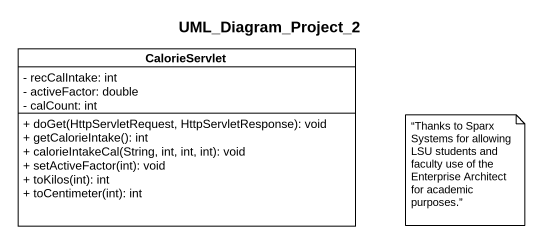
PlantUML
@startuml
title UML_Diagram_Project_2
hide circle
hide empty members
skinparam classAttributeIconSize 0
class CalorieServlet {
  - recCalIntake: int
  - activeFactor: double
  - calCount: int
  + doGet(HttpServletRequest, HttpServletResponse): void
  + getCalorieIntake(): int
  + calorieIntakeCal(String, int, int, int): void
  + setActiveFactor(int): void
  + toKilos(int): int
  + toCentimeter(int): int
}
note as N1
  “Thanks to Sparx Systems for allowing LSU students and faculty use of the Enterprise Architect for academic purposes.”
end note
@enduml
